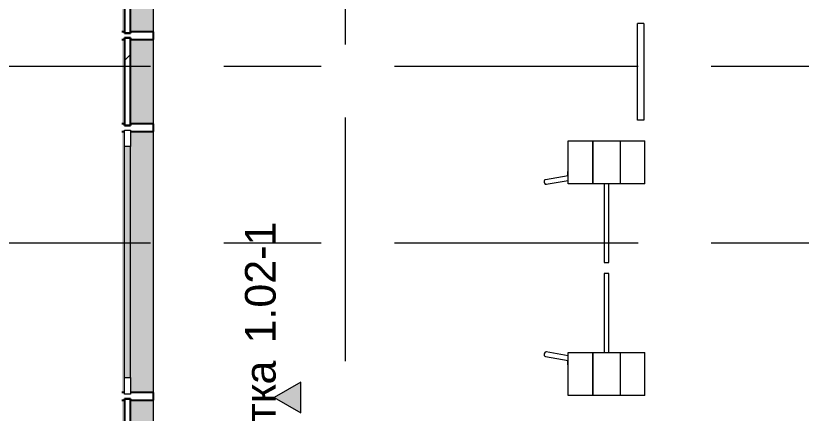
# Model space of a CAD drawing. Header units: millimetres. Extents: x 855 to 103073, y -1987 to 27400.
# Drawn here: x 28662 to 33898, y 15886 to 18477 of the extents above; entities that cross this region are included whole.
import ezdxf

# ---------------------------------------------------------------- set-up
doc = ezdxf.new("R2010")
doc.units = ezdxf.units.MM
doc.linetypes.add('Осевая', pattern=[3175, 635, -476.25, 1587.5, -476.25])
for name, color, linetype, lineweight in [('A-ANNO-DIMS', 7, 'Continuous', 9), ('A-ANNO-DIMS-100', 7, 'Continuous', 9), ('A-DOOR', 7, 'Continuous', 9), ('A-DOOR-4', 7, 'Continuous', 13), ('A-GLAZ-CURT', 7, 'Continuous', 9), ('A-GLAZ-CURT-1', 7, 'Continuous', 25), ('A-GLAZ-CWMG', 7, 'Continuous', 9), ('A-GLAZ-CWMG-2', 7, 'Continuous', 25), ('G-ANNO-SYMB', 7, 'Continuous', 9), ('I-WALL', 7, 'Continuous', 9), ('M-EQPM', 7, 'Continuous', 9), ('Оси-2', 7, 'Осевая', 9)]:
    doc.layers.add(name, color=color, linetype=linetype, lineweight=lineweight)
doc.styles.add('Arial_1', font='arial.ttf', dxfattribs={"height": 200})
doc.styles.add('ISOCPEUR_3', font='isocpeur.ttf', dxfattribs={"width": 0.9, "height": 250})
doc.dimstyles.new('ISO-2_5_0_9К_БОЛЬШОЙ_3', dxfattribs={"dimscale": 304.8, "dimtxt": 248.995294, "dimasz": 0.492126, "dimexe": 0.393701, "dimexo": 0.984252, "dimgap": 0, "dimtad": 1, "dimdec": 0, "dimrnd": 10, "dimzin": 0, "dimdsep": 46, "dimtxsty": 'ISOCPEUR_3', "dimblk1": 'OBLIQUE', "dimblk2": 'OBLIQUE', "dimsah": 1, "dimcen": 0.09, "dimdle": 0.393701, "dimazin": 0, "dimtfac": 1, "dimtdec": 4, "dimtix": 1, "dimtmove": 0, "dimatfit": 3, "dimfxl": 1, "dimtvp": 1, "dimtolj": 1, "dimtzin": 0, "dimarcsym": 2})

# ---------------------------------------------------------------- blocks, each defined once
blk = doc.blocks.new('Системная панель - Стекло - 40мм-32257947-План разверток пом_ 1_02_ Этаж 1')
at = {"layer": 'A-GLAZ-CURT'}
h = blk.add_hatch(dxfattribs=at)
h.set_pattern_fill('FP_20', color=256, style=0, pattern_type=2)
h.set_pattern_definition([(135, (18575, -6670), (-282.843, -282.843), [200, -600]), (135, (18675, -6870), (-282.843, -282.843), [600, -200]), (135, (18775, -6470), (-282.843, -282.843), [200, -600])])
h.paths.add_polyline_path([(310, 0), (310, 40), (-310, 40), (-310, 0), (-68.9, 0)])
at = {"layer": 'A-GLAZ-CURT-1'}
for p, q in [((310, 40), (-310, 40)), ((-310, 40), (-310, 0)), ((-310, 0), (310, 0)), ((310, 0), (310, 40))]:
    blk.add_line(p, q, dxfattribs=at)
blk = doc.blocks.new('Системная панель - Стекло - 40мм-32473990-План разверток пом_ 1_02_ Этаж 1')
at = {"layer": 'A-GLAZ-CURT'}
h = blk.add_hatch(dxfattribs=at)
h.set_pattern_fill('FP_21', color=256, style=0, pattern_type=2)
h.set_pattern_definition([(135, (15560, -6670), (-282.843, -282.843), [200, -600]), (135, (15660, -6870), (-282.843, -282.843), [600, -200]), (135, (15760, -6470), (-282.843, -282.843), [200, -600])])
h.paths.add_polyline_path([(325, 0), (325, 40), (-325, 40), (-325, 0)])
at = {"layer": 'A-GLAZ-CURT-1'}
for p, q in [((325, 40), (-325, 40)), ((-325, 40), (-325, 0)), ((-325, 0), (325, 0)), ((325, 0), (325, 40))]:
    blk.add_line(p, q, dxfattribs=at)
blk = doc.blocks.new('Прямоугольный импост - Импост структурный с накладкой - 190мм-32257948-План разверток пом_ 1_02_ Этаж 1')
at = {"layer": 'A-GLAZ-CWMG'}
for points in [[(6553.7, 18375), (6570, 18375), (6570, 18975), (6553.7, 18975), (6553.7, 18743.9)], [(6760, 18375), (6760, 18975), (6610, 18975), (6610, 18375)]]:
    blk.add_hatch(color=256, dxfattribs=at).paths.add_polyline_path(points)
blk.add_line((6760, 18375), (6760, 18975), dxfattribs=at)
blk = doc.blocks.new('Прямоугольный импост - Импост структурный с накладкой - 190мм-32257698-План разверток пом_ 1_02_ Этаж 1')
at = {"layer": 'A-GLAZ-CWMG'}
for points in [[(6553.7, 16025), (6570, 16025), (6570, 17725), (6553.7, 17725), (6553.7, 16123)], [(6610, 16025), (6760, 16025), (6760, 17725), (6610, 17725), (6610, 16123)], [(6610, 16123), (6610, 17627), (6570, 17627), (6570, 16123)]]:
    blk.add_hatch(color=256, dxfattribs=at).paths.add_polyline_path(points)
for p, q in [((6760, 16025), (6760, 17725)), ((6570, 16123), (6570, 17627)), ((6610, 16123), (6610, 17627))]:
    blk.add_line(p, q, dxfattribs=at)
blk = doc.blocks.new('Прямоугольный импост - Импост структурный с накладкой - 190мм-32473988-План разверток пом_ 1_02_ Этаж 1')
at = {"layer": 'A-GLAZ-CWMG'}
for points in [[(6553.7, 15345), (6570, 15345), (6570, 15975), (6553.7, 15975)], [(6610, 15345), (6760, 15345), (6760, 15975), (6610, 15975)]]:
    blk.add_hatch(color=256, dxfattribs=at).paths.add_polyline_path(points)
blk.add_line((6760, 15345), (6760, 15975), dxfattribs=at)
blk = doc.blocks.new('Прямоугольный импост - Импост структурный с накладкой - 190мм-V9-План разверток пом_ 1_02_ Этаж 1')
at = {"layer": 'A-GLAZ-CWMG-2'}
for p, q in [((-25, 0), (-25, 16.3)), ((-15, 0), (-25, 0)), ((-15, -40), (-15, 0)), ((25, 16.3), (25, 0)), ((-25, -190), (-25, -40)), ((-25, -40), (-15, -40)), ((25, -40), (25, -190)), ((25, -190), (-25, -190))]:
    blk.add_line(p, q, dxfattribs=at)
blk = doc.blocks.new('Прямоугольный импост - Импост структурный с накладкой - 190мм-22862222-План разверток пом_ 1_02_ Этаж 1')
at = {"layer": 'A-GLAZ-CWMG-2'}
for p, q in [((-25, 0), (-25, 16.3)), ((25, 0), (15, 0)), ((15, 0), (15, -40)), ((25, 16.3), (25, 0)), ((-25, -190), (-25, -40)), ((15, -40), (25, -40)), ((25, -40), (25, -190)), ((25, -190), (-25, -190))]:
    blk.add_line(p, q, dxfattribs=at)
blk = doc.blocks.new('Дверь_Витражная_остекление_ - ДВН_ДАО_Главный вход_1800 в свету 4-32257700-План разверток пом_ 1_02_ Этаж 1')
at = {"layer": 'A-DOOR-4'}
for p, q in [((-860, 40), (-752, 40)), ((-860, 0), (-860, 40)), ((-752, 40), (-752, 0)), ((752, 40), (860, 40)), ((752, 0), (752, 40)), ((860, 40), (860, 0)), ((-752, 0), (-860, 0)), ((860, 0), (752, 0))]:
    blk.add_line(p, q, dxfattribs=at)
blk = doc.blocks.new('Системная панель - Стекло - 40мм-23926328-План разверток пом_ 1_02_ Этаж 1')
at = {"layer": 'A-GLAZ-CURT'}
h = blk.add_hatch(dxfattribs=at)
h.set_pattern_fill('FP_36', color=256, style=0, pattern_type=2)
h.set_pattern_definition([(135, (17950, -6670), (-282.843, -282.843), [200, -600]), (135, (18050, -6870), (-282.843, -282.843), [600, -200]), (135, (18150, -6470), (-282.843, -282.843), [200, -600])])
h.paths.add_polyline_path([(285, 0), (285, 40), (-285, 40), (-285, 0)])
at = {"layer": 'A-GLAZ-CURT-1'}
for p, q in [((285, 40), (-285, 40)), ((-285, 40), (-285, 0)), ((-285, 0), (285, 0)), ((285, 0), (285, 40))]:
    blk.add_line(p, q, dxfattribs=at)
blk = doc.blocks.new('Прямоугольный импост - Импост структурный с накладкой - 190мм-23926323-План разверток пом_ 1_02_ Этаж 1')
at = {"layer": 'A-GLAZ-CWMG'}
for points in [[(6570, 17775), (6570, 18325), (6553.7, 18325), (6553.7, 17775)], [(6610, 17775), (6760, 17775), (6760, 18325), (6610, 18325)]]:
    blk.add_hatch(color=256, dxfattribs=at).paths.add_polyline_path(points)
blk.add_line((6760, 17775), (6760, 18325), dxfattribs=at)
blk = doc.blocks.new('Прямоугольный импост - Импост структурный с накладкой - 190мм-V22-План разверток пом_ 1_02_ Этаж 1')
at = {"layer": 'A-GLAZ-CWMG-2'}
for p, q in [((-25, 0), (-25, 16.3)), ((-15, 0), (-25, 0)), ((-15, -40), (-15, 0)), ((25, 0), (15, 0)), ((15, 0), (15, -40)), ((25, 16.3), (25, 0)), ((-25, -190), (-25, -40)), ((-25, -40), (-15, -40)), ((15, -40), (25, -40)), ((25, -40), (25, -190)), ((25, -190), (-25, -190))]:
    blk.add_line(p, q, dxfattribs=at)
blk = doc.blocks.new('Gotschlich_Турникет-трипод_Тумбовый_Modul_Cross _R18 - Modul Cross 2-Arm-31992132-План разверток пом_ 1_02_ Этаж 1')
at = {"layer": 'M-EQPM'}
for p, q in [((-140, 90), (-140, 250)), ((140, 250), (-140, 250)), ((140, 250), (140, 90)), ((-140, -90), (-140, 90)), ((-140, 90), (140, 90)), ((-140, 90), (140, 90)), ((140, 90), (140, -90)), ((653.7, 15), (140, 15)), ((140, -15), (653.7, -15)), ((140, -90), (-140, -90)), ((-140, -250), (-140, -90)), ((-140, -90), (140, -90)), ((140, -90), (140, -250)), ((140, -250), (-140, -250)), ((60.8, -250), (60.8, -252)), ((63.6, -252), (60.8, -252)), ((65.8, -252), (63.6, -252)), ((65.8, -252), (63.6, -252)), ((63.9, -250), (63.9, -252)), ((65.6, -252), (63.9, -252)), ((64.9, -250), (64.9, -252)), ((64.9, -252), (65.6, -252)), ((65.7, -252), (65.6, -252)), ((65.8, -250), (65.8, -252)), ((78.2, -252), (65.8, -252)), ((78.2, -252), (78.2, -250)), ((80.3, -252), (78.2, -252)), ((79.3, -252), (78.2, -252)), ((79.3, -250), (79.3, -252)), ((80.3, -250), (80.3, -252)), ((83.1, -252), (80.3, -252)), ((83.1, -250), (83.1, -252)), ((86.2, -252), (83.1, -252)), ((86.2, -252), (86.2, -250)), ((88.1, -252), (86.2, -252)), ((87.7, -250), (114, -397.6)), ((143.6, -392.3), (118.2, -250)), ((120.1, -252), (118.3, -252)), ((119.8, -250), (119.8, -252)), ((120.1, -250), (120.1, -252)), ((123.8, -252), (120.1, -252)), ((123.8, -250), (123.8, -252))]:
    blk.add_line(p, q, dxfattribs=at)
for centre, major_axis, ratio, start_param, end_param in [((653.7, 0), (0, 15), 0.001848, 4.712389, 6.283185), ((653.7, 0), (0, 15), 0.001848, 3.141593, 4.712389), ((128.8, -395), (14.8, 2.6), 0.738826, 3.141593, 3.743553), ((128.8, -395), (14.8, 2.6), 0.738826, 3.743553, 6.361547)]:
    blk.add_ellipse(centre, major_axis=major_axis, ratio=ratio, start_param=start_param, end_param=end_param, dxfattribs=at)
blk = doc.blocks.new('Gotschlich_Турникет-трипод_Тумбовый_Modul_Cross _R18 - Modul Cross 2-Arm-31997083-План разверток пом_ 1_02_ Этаж 1')
at = {"layer": 'M-EQPM'}
for p, q in [((114, 397.6), (87.7, 250)), ((118.2, 250), (143.6, 392.3)), ((-140, 90), (-140, 250)), ((-140, 250), (140, 250)), ((60.8, 252), (63.6, 252)), ((60.8, 252), (60.8, 250)), ((63.6, 252), (65.8, 252)), ((63.6, 252), (65.8, 252)), ((63.9, 252), (65.6, 252)), ((63.9, 252), (63.9, 250)), ((65.6, 252), (64.9, 252)), ((64.9, 252), (64.9, 250)), ((65.6, 252), (65.7, 252)), ((65.8, 252), (78.2, 252)), ((65.8, 252), (65.8, 250)), ((78.2, 252), (80.3, 252)), ((78.2, 252), (79.3, 252)), ((78.2, 250), (78.2, 252)), ((79.3, 252), (79.3, 250)), ((80.3, 252), (83.1, 252)), ((80.3, 252), (80.3, 250)), ((83.1, 252), (86.2, 252)), ((83.1, 252), (83.1, 250)), ((86.2, 252), (88.1, 252)), ((86.2, 250), (86.2, 252)), ((118.3, 252), (120.1, 252)), ((119.8, 252), (119.8, 250)), ((120.1, 252), (123.8, 252)), ((120.1, 252), (120.1, 250)), ((123.8, 252), (123.8, 250)), ((140, 250), (140, 90)), ((-140, -90), (-140, 90)), ((-140, 90), (140, 90)), ((140, 90), (-140, 90)), ((140, 90), (140, -90)), ((653.7, 15), (140, 15)), ((140, -15), (653.7, -15)), ((140, -90), (-140, -90)), ((-140, -250), (-140, -90)), ((140, -90), (-140, -90)), ((140, -90), (140, -250)), ((-140, -250), (140, -250))]:
    blk.add_line(p, q, dxfattribs=at)
for centre, major_axis, ratio, start_param, end_param in [((128.8, 395), (-14.8, 2.6), 0.738826, 5.681225, 6.283185), ((128.8, 395), (-14.8, 2.6), 0.738826, 3.063231, 5.681225), ((653.7, 0), (0, 15), 0.001848, 4.712389, 6.283185), ((653.7, 0), (0, 15), 0.001848, 3.141593, 4.712389)]:
    blk.add_ellipse(centre, major_axis=major_axis, ratio=ratio, start_param=start_param, end_param=end_param, dxfattribs=at)
blk = doc.blocks.new('DIMBLOCK36-План разверток пом_ 1_02_ Этаж 1')
at = {"layer": 'A-ANNO-DIMS-100', "lineweight": 20}
for p, q in [((21987.9, 17000), (21912.9, 17075)), ((21987.9, 17000), (22062.9, 16925)), ((21987.9, 15000), (21912.9, 15075)), ((21987.9, 15000), (22062.9, 14925))]:
    blk.add_line(p, q, dxfattribs=at)
at = {"layer": 'A-ANNO-DIMS-100'}
for p, q in [((21794, 17000), (22107.9, 17000)), ((21987.9, 17000), (21794, 17000)), ((21987.9, 17000), (21987.9, 15000)), ((32358, 15000), (21867.9, 15000)), ((21987.9, 15000), (32358, 15000))]:
    blk.add_line(p, q, dxfattribs=at)
at = {"layer": 'A-ANNO-DIMS-100', "color": 0, "insert": (21661.3, 15684), "char_height": 250, "width": 758.478, "attachment_point": 1, "rotation": 90, "line_spacing_factor": 1.149209, "style": 'ISOCPEUR_3'}
blk.add_mtext('2000', dxfattribs=at)
blk = doc.blocks.new('_Oblique')
at = {"color": 0, "linetype": 'ByBlock', "lineweight": -2}
blk.add_line((-0.5, -0.5), (0.5, 0.5), dxfattribs=at)
blk = doc.blocks.new('Фасад - Марка фасада_Указатель-25386507-План разверток пом_ 1_02_ Этаж 1')
at = {"layer": 'G-ANNO-SYMB'}
blk.add_hatch(color=256, dxfattribs=at).paths.add_polyline_path([(-1, 0), (0, 1.732), (1, 0), (0, 0)])
for p, q in [((0, 1.732), (-1, 0)), ((1, 0), (0, 1.732)), ((-1, 0), (0, 0)), ((0, 0), (1, 0))]:
    blk.add_line(p, q, dxfattribs=at)

msp = doc.modelspace()

# ---------------------------------------------------------------- linework, layer by layer
at = {"layer": 'I-WALL'}
for p, q in [((32710, 17799.2), (32710, 18429.2)), ((32750, 18429.2), (32710, 18429.2)), ((32750, 18429.2), (32750, 17799.2)), ((32750, 17799.2), (32710, 17799.2))]:
    msp.add_line(p, q, dxfattribs=at)
at = {"layer": 'Оси-2'}
for p, q in [((30807.4, 8767.7), (30807.4, 24898.1)), ((23664.7, 18150), (40527.4, 18150)), ((23664.7, 17000), (40527.4, 17000))]:
    msp.add_line(p, q, dxfattribs=at)

# ---------------------------------------------------------------- block references
at = {"layer": 'A-DOOR', "rotation": 269.9999999999999}
msp.add_blockref('Дверь_Витражная_остекление_ - ДВН_ДАО_Главный вход_1800 в свету 4-32257700-План разверток пом_ 1_02_ Этаж 1', (29367.4, 16875), dxfattribs=at)
at = {"layer": 'A-GLAZ-CURT', "rotation": 269.9999999999999}
for name, p in [('Системная панель - Стекло - 40мм-32257947-План разверток пом_ 1_02_ Этаж 1', (29367.4, 18675)), ('Системная панель - Стекло - 40мм-23926328-План разверток пом_ 1_02_ Этаж 1', (29367.4, 18050)), ('Системная панель - Стекло - 40мм-32473990-План разверток пом_ 1_02_ Этаж 1', (29367.4, 15660))]:
    msp.add_blockref(name, p, dxfattribs=at)
at = {"layer": 'A-GLAZ-CWMG'}
for name in ['Прямоугольный импост - Импост структурный с накладкой - 190мм-32257948-План разверток пом_ 1_02_ Этаж 1', 'Прямоугольный импост - Импост структурный с накладкой - 190мм-23926323-План разверток пом_ 1_02_ Этаж 1', 'Прямоугольный импост - Импост структурный с накладкой - 190мм-32257698-План разверток пом_ 1_02_ Этаж 1', 'Прямоугольный импост - Импост структурный с накладкой - 190мм-32473988-План разверток пом_ 1_02_ Этаж 1']:
    msp.add_blockref(name, (22797.4, 0), dxfattribs=at)
at = {"layer": 'A-GLAZ-CWMG', "extrusion": (0, 0, -1), "rotation": 270.0000000000001}
for name, p in [('Прямоугольный импост - Импост структурный с накладкой - 190мм-V22-План разверток пом_ 1_02_ Этаж 1', (-29367.4, 18350)), ('Прямоугольный импост - Импост структурный с накладкой - 190мм-V9-План разверток пом_ 1_02_ Этаж 1', (-29367.4, 17750)), ('Прямоугольный импост - Импост структурный с накладкой - 190мм-22862222-План разверток пом_ 1_02_ Этаж 1', (-29367.4, 16000))]:
    msp.add_blockref(name, p, dxfattribs=at)
at = {"layer": 'G-ANNO-SYMB', "xscale": 99.99999999999993, "yscale": 99.99999999999993, "zscale": 99.99999999999993, "rotation": 89.99999999999953}
msp.add_blockref('Фасад - Марка фасада_Указатель-25386507-План разверток пом_ 1_02_ Этаж 1', (30516.7, 15993.5), dxfattribs=at)
at = {"layer": 'M-EQPM'}
for name, p, rotation in [('Gotschlich_Турникет-трипод_Тумбовый_Modul_Cross _R18 - Modul Cross 2-Arm-31992132-План разверток пом_ 1_02_ Этаж 1', (32507.4, 17525.2), 269.9999999999999), ('Gotschlich_Турникет-трипод_Тумбовый_Modul_Cross _R18 - Modul Cross 2-Arm-31997083-План разверток пом_ 1_02_ Этаж 1', (32507.4, 16146.2), 89.99999999999973)]:
    msp.add_blockref(name, p, dxfattribs=dict(at, rotation=rotation))

# ---------------------------------------------------------------- texts
at = {"layer": 'G-ANNO-SYMB', "char_height": 200, "attachment_point": 1, "rotation": 90, "style": 'Arial_1'}
for s, insert, width in [(' 1.02-1', (30152.9, 16268), 1074.261), ('Развертка', (30152.9, 14898.7), 1659.493)]:
    msp.add_mtext(s, dxfattribs=dict(at, insert=insert, width=width))

# ---------------------------------------------------------------- dimensions: what is measured, and where the dimension line sits
at = {"layer": 'A-ANNO-DIMS'}
dim = msp.add_linear_dim(base=(21987.9, 15000), p1=(22094, 17000), p2=(32658, 15000), angle=90, dimstyle='ISO-2_5_0_9К_БОЛЬШОЙ_3', override={"dimpost": '<>', "dimfxl": 10751.699587}, dxfattribs=at)
dim.commit()
dim.dimension.update_dxf_attribs({"geometry": 'DIMBLOCK36-План разверток пом_ 1_02_ Этаж 1', "text_midpoint": (21862.9, 16000)})

doc.saveas('drawing.dxf')
